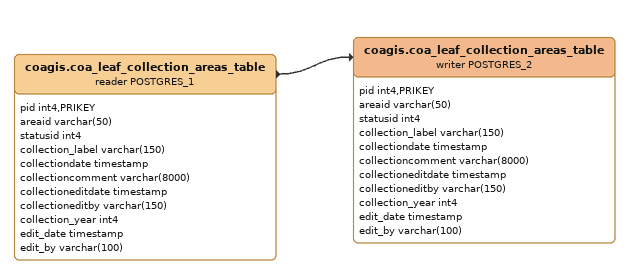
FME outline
coagis.coa_leaf_collection_areas_table (reader POSTGRES_1)
    attributes: pid int4,PRIKEY, areaid varchar(50), statusid int4, collection_label varchar(150), collectiondate timestamp, collectioncomment varchar(8000), collectioneditdate timestamp, collectioneditby varchar(150), collection_year int4, edit_date timestamp, edit_by varchar(100)
    -> coagis.coa_leaf_collection_areas_table (writer POSTGRES_2)
coagis.coa_leaf_collection_areas_table (writer POSTGRES_2)
    attributes: pid int4,PRIKEY, areaid varchar(50), statusid int4, collection_label varchar(150), collectiondate timestamp, collectioncomment varchar(8000), collectioneditdate timestamp, collectioneditby varchar(150), collection_year int4, edit_date timestamp, edit_by varchar(100)
